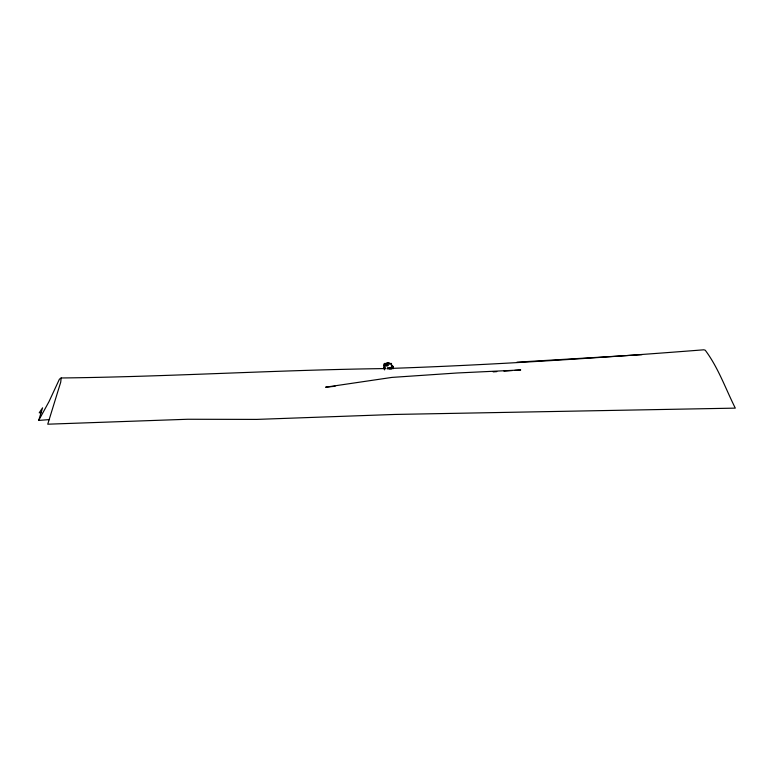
<?xml version="1.0" encoding="UTF-8"?>
<svg xmlns="http://www.w3.org/2000/svg" width="774" height="774" viewBox="0 0 774 774"><rect width="100%" height="100%" fill="white"/><g stroke="black" fill="none" stroke-linecap="round" stroke-linejoin="round"><path stroke-width="1.16" d="M384.61 368.579C276.734 369.972 169.042 376.754 61.165 377.973L60.72 382.182L47.736 424.2L187.743 419.256L256.745 419.402L394.769 414.448L735.3 408.13C725.615 388.79 718.301 367.65 705.249 350.225L703.866 349.8C598.786 358.004 493.56 364.931 388.219 368.492M49.526 419.576L38.7 420.417L42.58 407.811L39.203 412.823L41.583 412.513M38.7 420.417L49.043 401.542L59.414 379.192L61.165 377.973M383.952 368.182L384.639 367.96L383.769 367.969M384.068 368.056L384.252 368.695M335.084 386.274L325.612 387.193L391.973 377.402L457.211 372.981L520.718 369.962L514.739 370.378M493.193 371.878L496.782 371.626M503.961 371.133L512.34 370.543M642.072 354.656L516.974 362.174M387.019 362.88L389.003 362.88M387.019 363.045L389.003 363.045M384.436 363.451L391.48 363.451L391.48 368.772L386.923 368.685M391.48 364.109L383.769 364.109L383.769 365.028L387.755 365.028L387.755 365.734L383.769 365.734L383.769 368.859M387.755 365.135L385.055 365.028M387.755 365.434L385.055 365.57M387.755 365.57L384.639 365.57L384.639 369.904M391.402 365.502L392.108 365.299L393.124 366.499L393.124 368.772M391.48 366.499L393.124 366.499M384.881 367.844L384.378 368.695L384.949 368.695M383.769 368.25L384.407 368.192M384.852 367.563L384.881 368.695M392.515 367.611L392.515 368.685M391.412 367.611L391.373 368.685M391.257 367.611L391.16 368.685M391.044 367.611L390.986 368.685M390.909 367.611L390.909 368.685M390.793 367.611L390.773 368.685M390.125 367.824L390.125 368.685M389.757 367.824L389.757 368.685M389.467 367.611L389.467 368.685M389.216 367.611L389.216 368.685M388.809 367.824L388.809 368.685M387.532 367.611L387.532 368.685M384.639 364.109L384.639 365.028"/></g></svg>
